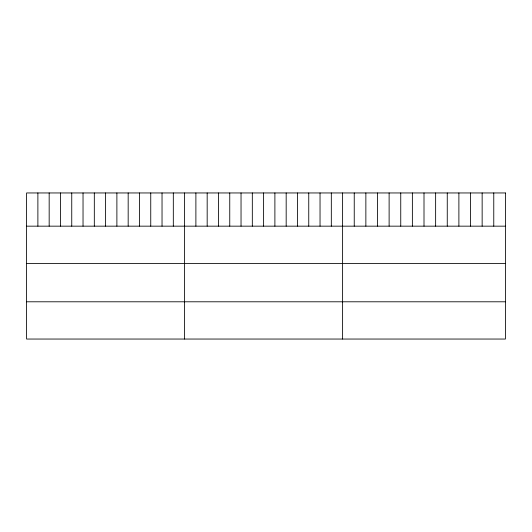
<?xml version="1.0" encoding="UTF-8"?>
<svg xmlns="http://www.w3.org/2000/svg" width="532" height="532" viewBox="0 0 532 532"><rect width="100%" height="100%" fill="white"/><g stroke="black" fill="none" stroke-linecap="round" stroke-linejoin="round"><path stroke-width="0.8" d="M26.6 226.16L505.4 226.16M26.6 263.413L505.4 263.413M26.6 301.79L505.4 301.79M493.769 192.956L493.769 226.16M482.145 192.956L482.145 226.16M470.514 192.956L470.514 226.16M458.89 192.956L458.89 226.16M447.259 192.956L447.259 226.16M435.635 192.956L435.635 226.16M424.004 192.956L424.004 226.16M412.373 192.956L412.373 226.16M400.749 192.956L400.749 226.16M389.118 192.956L389.118 226.16M377.494 192.956L377.494 226.16M365.863 192.956L365.863 226.16M354.239 192.956L354.239 226.16M342.608 192.956L342.608 339.044M331.323 192.956L331.323 226.16M320.038 192.956L320.038 226.16M308.753 192.956L308.753 226.16M297.461 192.956L297.461 226.16M286.176 192.956L286.176 226.16M274.891 192.956L274.891 226.16M263.606 192.956L263.606 226.16M252.321 192.956L252.321 226.16M241.036 192.956L241.036 226.16M229.751 192.956L229.751 226.16M218.459 192.956L218.459 226.16M207.174 192.956L207.174 226.16M195.889 192.956L195.889 226.16M184.604 192.956L184.604 339.044M173.319 192.956L173.319 226.16M162.034 192.956L162.034 226.16M150.749 192.956L150.749 226.16M139.457 192.956L139.457 226.16M128.172 192.956L128.172 226.16M116.887 192.956L116.887 226.16M105.602 192.956L105.602 226.16M94.317 192.956L94.317 226.16M83.032 192.956L83.032 226.16M71.747 192.956L71.747 226.16M60.455 192.956L60.455 226.16M49.17 192.956L49.17 226.16M37.885 192.956L37.885 226.16M505.4 192.956L26.6 192.956L26.6 339.044L505.4 339.044L505.4 192.956"/></g></svg>
